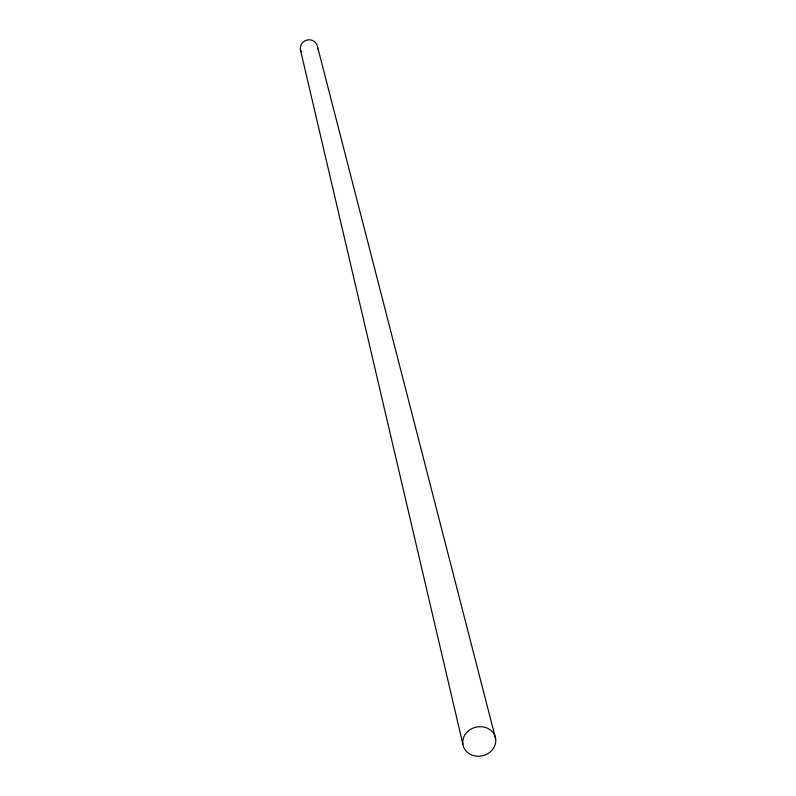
<?xml version="1.0" encoding="UTF-8"?>
<svg xmlns="http://www.w3.org/2000/svg" width="796" height="796" viewBox="0 0 796 796"><rect width="100%" height="100%" fill="white"/><g stroke="black" fill="none" stroke-linecap="round" stroke-linejoin="round"><path stroke-width="1.19" d="M317.574 46.864L495.649 738.778A16.626 14.666 -13.8 0 1 472.824 755.394A16.626 14.666 -13.8 0 1 469.282 730.211A16.626 14.666 -13.8 0 1 495.649 738.778M300.381 49.571L462.864 744.2M301.007 51.68A8.706 8.438 -13.8 0 1 307.704 39.87A8.706 8.438 -13.8 0 1 317.604 49.063"/></g></svg>
